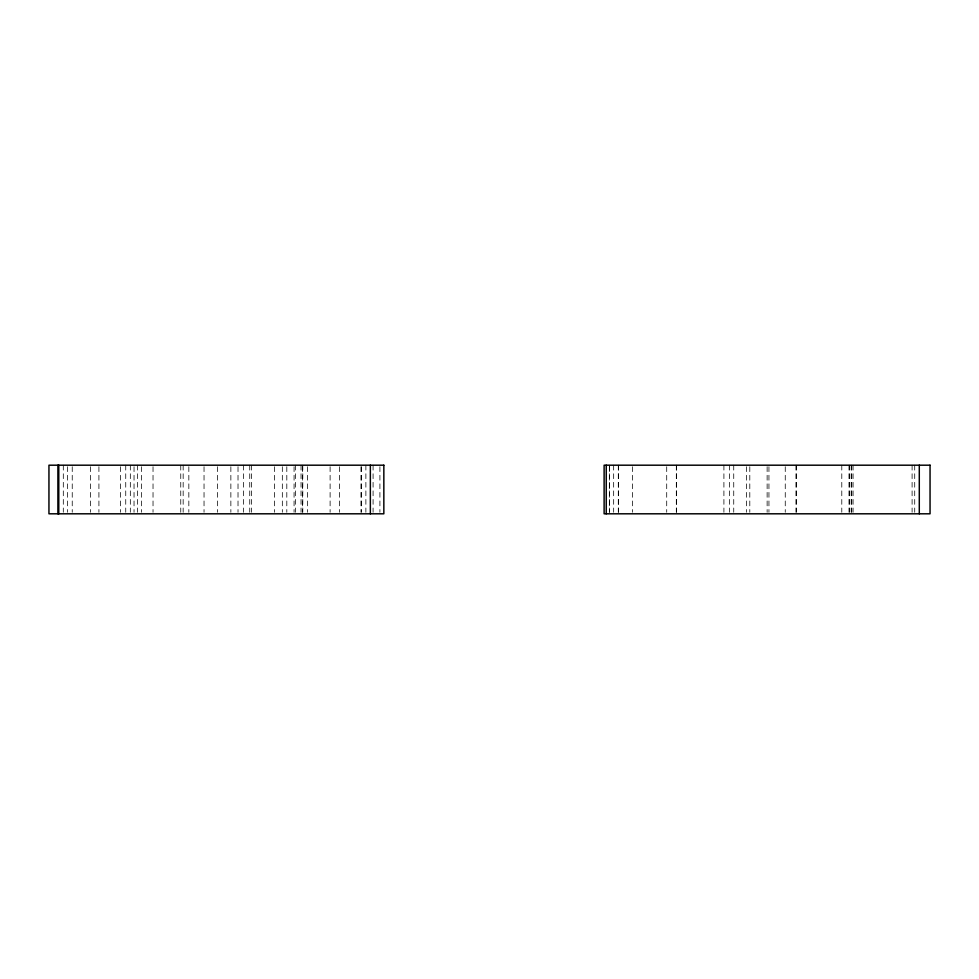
<?xml version="1.0" encoding="UTF-8"?>
<svg xmlns="http://www.w3.org/2000/svg" width="979" height="979" viewBox="0 0 979 979"><rect width="100%" height="100%" fill="white"/><g stroke="black" fill="none" stroke-linecap="round" stroke-linejoin="round"><path stroke-width="0.73" stroke-dasharray="4.89 3.67" d="M914.716 465.196L914.716 512.274M912.098 465.196L912.098 512.274M853.076 465.196L853.076 512.274M851.742 465.196L851.742 512.274M851.192 465.196L851.192 512.274M849.442 465.196L849.442 512.274M849.001 465.196L849.001 512.274M841.793 465.196L841.793 512.274M796.392 465.196L796.392 512.274M795.951 465.196L795.951 512.274M785.256 466.726L785.256 512.274M768.943 466.726L768.943 512.274M767.132 466.726L767.132 512.274M749.804 466.726L749.804 512.274M746.61 466.726L746.61 512.274M733.736 465.196L733.736 512.274M729.367 465.196L729.367 512.274M723.909 465.196L723.909 512.274M676.538 465.196L676.538 512.274M676.318 465.196L676.318 512.274M666.711 466.726L666.711 512.274M632.605 466.726L632.605 512.274M618.459 465.196L618.447 512.274M618.3 465.196L618.3 512.274M613.662 465.196L613.662 512.274M609.513 465.196L609.513 512.274M609.354 466.726L609.354 512.274M379.913 466.726L379.913 512.274M373.085 465.196L373.085 512.274M365.877 465.196L365.877 512.274M361.422 466.726L361.422 512.274M360.97 466.726L360.97 512.274M339.554 466.726L339.554 512.274M330.107 466.726L330.107 512.274M307.369 466.726L307.369 512.274M302.792 465.196L302.792 512.274M302.45 466.726L302.45 512.274M301.042 465.196L301.042 512.274M295.585 465.196L295.585 512.274M294.067 466.726L294.067 512.274M286.81 466.726L286.81 512.274M282.331 466.726L282.331 512.274M274.634 466.726L274.634 512.274M251.493 465.196L251.493 512.274M249.743 465.196L249.743 512.274M243.404 465.196L243.404 512.274M238.019 466.726L238.019 512.274M230.86 466.726L230.86 512.274M217.448 466.726L217.448 512.274M204.036 466.726L204.036 512.274M188.837 466.726L188.837 512.274M183.159 465.196L183.159 512.274M180.76 465.196L180.76 512.274M153.03 466.726L153.03 512.274M141.625 466.726L141.625 512.274M137.464 465.196L137.464 512.274M134.037 466.726L134.037 512.274M130.329 465.196L130.329 512.274M125.74 465.196L125.74 512.274M120.503 466.726L120.503 512.274M98.916 466.726L98.916 512.274M90.447 466.726L90.447 512.274M72.238 466.726L72.238 512.274M67.453 466.726L67.453 512.274M63.305 465.196L63.305 512.274"/><path stroke-width="1.47" d="M919.293 465.196L919.293 513.804M606.246 465.196L606.246 513.804M370.356 465.196L370.356 513.804M58.777 465.196L58.777 513.804M57.896 465.196L57.896 513.804M383.841 465.196L48.95 465.196L48.95 513.804L383.841 513.804L383.841 465.196M930.05 465.196L604.116 465.196L604.116 513.804L930.05 513.804L930.05 465.196"/></g></svg>
